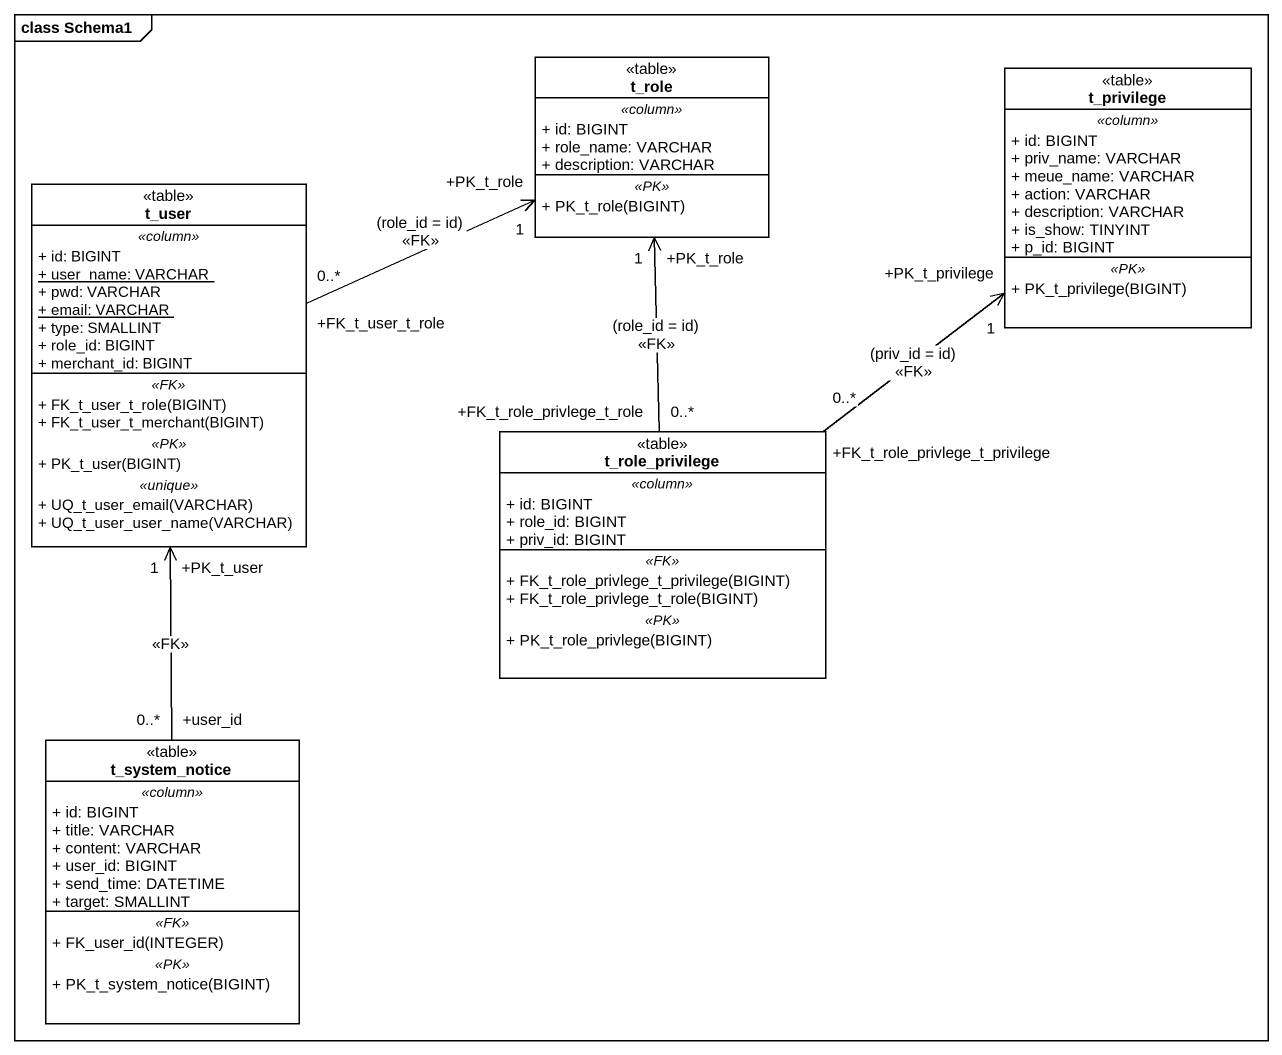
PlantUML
@startuml
mainframe class Schema1
hide circle
hide empty members
skinparam classAttributeIconSize 0
class t_role <<table>> {
  .. <<column>> ..
  + id: BIGINT
  + role_name: VARCHAR
  + description: VARCHAR
  .. <<PK>> ..
  + PK_t_role(BIGINT)
}
class t_privilege <<table>> {
  .. <<column>> ..
  + id: BIGINT
  + priv_name: VARCHAR
  + meue_name: VARCHAR
  + action: VARCHAR
  + description: VARCHAR
  + is_show: TINYINT
  + p_id: BIGINT
  .. <<PK>> ..
  + PK_t_privilege(BIGINT)
}
class t_user <<table>> {
  .. <<column>> ..
  + id: BIGINT
  {static} + user_name: VARCHAR
  + pwd: VARCHAR
  {static} + email: VARCHAR
  + type: SMALLINT
  + role_id: BIGINT
  + merchant_id: BIGINT
  .. <<FK>> ..
  + FK_t_user_t_role(BIGINT)
  + FK_t_user_t_merchant(BIGINT)
  .. <<PK>> ..
  + PK_t_user(BIGINT)
  .. <<unique>> ..
  + UQ_t_user_email(VARCHAR)
  + UQ_t_user_user_name(VARCHAR)
}
class t_role_privilege <<table>> {
  .. <<column>> ..
  + id: BIGINT
  + role_id: BIGINT
  + priv_id: BIGINT
  .. <<FK>> ..
  + FK_t_role_privlege_t_privilege(BIGINT)
  + FK_t_role_privlege_t_role(BIGINT)
  .. <<PK>> ..
  + PK_t_role_privlege(BIGINT)
}
class t_system_notice <<table>> {
  .. <<column>> ..
  + id: BIGINT
  + title: VARCHAR
  + content: VARCHAR
  + user_id: BIGINT
  + send_time: DATETIME
  + target: SMALLINT
  .. <<FK>> ..
  + FK_user_id(INTEGER)
  .. <<PK>> ..
  + PK_t_system_notice(BIGINT)
}
t_user "+FK_t_user_t_role\n0..*" -right-> "+PK_t_role\n1" t_role : (role_id = id)\n<<FK>>
t_role_privilege "+FK_t_role_privlege_t_role\n0..*" -up-> "+PK_t_role\n1" t_role : (role_id = id)\n<<FK>>
t_role_privilege "+FK_t_role_privlege_t_privilege\n0..*" -up-> "+PK_t_privilege\n1" t_privilege : (priv_id = id)\n<<FK>>
t_system_notice "+user_id\n0..*" -up-> "+PK_t_user\n1" t_user : <<FK>>
@enduml
